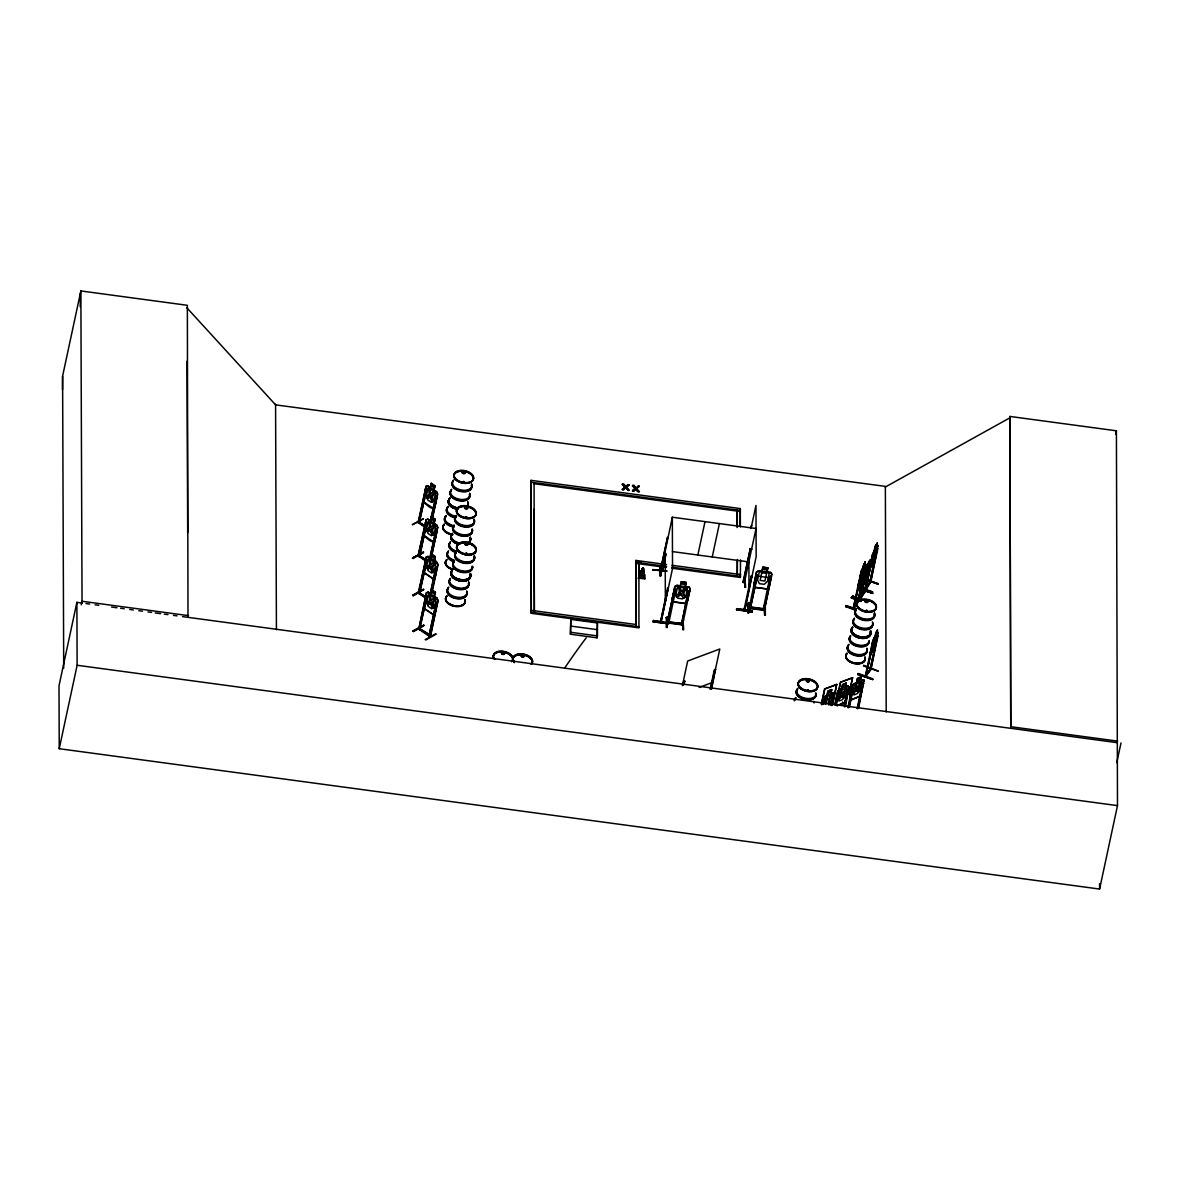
<?xml version="1.0" encoding="UTF-8"?>
<svg xmlns="http://www.w3.org/2000/svg" width="1180" height="1180" viewBox="0 0 1180 1180"><rect width="100%" height="100%" fill="white"/><g stroke="black" fill="none" stroke-linecap="round" stroke-linejoin="round"><path stroke-width="1.5" d="M62.496 389.606L62.599 376.125L80.86 290.944L187.355 305.31L188.004 617.347M80.24 306.859L80.343 293.377M570.442 634.221L570.81 619.367L597.404 622.952L597.449 635.902L597.036 637.82L570.442 634.221L570.81 619.367M643.248 571.651L642.894 568.037L638.616 575.545L639.575 577.286L642.318 577.949L644.103 576.887L643.336 568.141M418.31 521.309L419.859 521.87L418.546 520.985M419.475 523.005L418.295 522.194M419.623 555.456L418.443 554.644M419.874 555.161L418.679 554.364M420.021 629.456C416.23 629.088 422.484 629.368 419.254 627.539M419.682 593.525L418.974 591.623L418.561 592.832M420.08 628.099L418.723 627.701M420.006 592.419L418.59 591.903L418.177 593.098L425.832 559.541L426.909 560.264L419.313 593.835M420.272 628.291L419.298 629.604L427.042 596.048L425.98 595.325L418.989 628.763M429.373 634.825L419.829 628.837L429.564 634.56L428.827 635.887L430.14 636.772L437.957 600.473L436.983 598.378M863.613 665.24L878.245 671.037M851.282 597.759L861.164 601.24M857.727 588.26L872.521 593.466M857.831 587.729L857.668 588.451L872.728 593.186L857.624 587.802L872.817 591.976L858.022 586.74M878.127 583.643L864.615 579.174L867.271 568.657L867.389 570.943C872.271 551.458 866.518 583.584 866.976 572.831L864.852 578.879L878.245 583.849M668.618 623.763L652.909 621.742L668.618 623.704L675.86 589.351L674.444 589.159L667.113 622.848L674.96 586.593L676.966 585.56M668.632 623.232L653.056 620.503L668.868 623.084L652.924 621.654M668.529 623.084L668.795 621.388L668.868 623.084M736.556 609.839L736.689 608.703L752.383 610.783L752.25 611.963L736.556 609.795M736.674 608.762L752.383 610.783M870.029 655.033L874.188 648.572L875.781 643.779L874.365 648.705L870.029 655.033L872.713 640.814L877.728 632.111L878.082 632.923M870.191 655.092L870.368 651.773M858.111 587.094L862.167 580.619L863.583 575.751L858.111 587.094L858.288 583.775M858.185 586.903L861.518 570.456L860.751 572.92M642.318 577.949L643.498 568.421M642.481 571.327L643.13 568.052M82.349 603.083L76.892 602.346L59 685.801L59.236 748.71L1099.598 889.056L1117.49 805.615L1116.413 430.803L1009.918 416.437L1010.759 728.326L1009.918 416.437M81.273 604.824L82.04 601.269L80.86 290.944M59.236 748.71L77.128 665.269L76.892 602.346M423.443 518.699L412.277 524.761L423.414 518.684M418.752 521.073L417.912 522.46L419.239 523.286L426.629 489.626L425.213 489.11L426.275 489.818M418.074 522.622L426.098 486.249L418.413 522.283L424.844 526.619M418.59 522.327L418.9 521.088L419.888 521.811L419.151 521.958M418.885 523.183L419.313 521.988M418.944 523.153L426.629 489.626M413.059 558.582L423.561 552.078L412.44 558.096L423.414 552.771M431.261 483.52L430.257 487.694L428.148 487.694L426.496 495.349L427.735 499.951L431.349 502.385L433.989 500.394L435.626 492.739L433.989 490.054L435.022 485.909L431.157 483.299L430.272 487.399M419.284 555.352C420.95 554.158 419.284 558.155 418.192 556.016L426.216 519.628L418.045 555.839L418.457 554.792M426.408 523.212L425.331 522.489L426.762 523.005L419.726 556.459L418.826 554.379M426.762 523.005L419.534 556.267M435.022 485.909L433.871 490.128L436.585 491.942L437.441 494.11C434.638 504.199 436.91 515.395 424.062 502.311L423.723 497.267M413.207 595.841L423.709 589.336L412.572 595.34L423.635 589.307M432.249 517.961L437.116 496.692L436.054 495.969L430.287 520.852L427.898 519.097L426.098 519.687M430.39 521.073L431.378 516.899M430.789 520.557L436.054 495.969M432.603 517.769L437.706 494.081L436.777 491.78L427.765 485.718L425.98 486.308M426.481 557.034C423.841 559.32 424.771 581.312 423.886 567.978M434.004 523.507L434.992 519.333M430.494 521.014L428.266 521.073L426.629 528.743L427.853 533.331L431.467 535.764L434.107 533.773L435.759 526.118L434.107 523.448L435.154 519.288L431.172 516.737L435.154 519.288M419.505 593.924L426.909 560.264M419.121 591.755L419.844 593.584M423.841 625.12L412.675 631.197L423.753 625.135M429.417 559.423L436.187 529.348L437.249 530.071L430.862 558.376M430.538 555.706L436.187 529.348M430.538 558.037L431.423 553.936L430.523 558.332L427.942 556.591M431.983 554.659L437.692 527.431L436.91 525.174L434.27 523.389M433.399 541.753L424.299 535.631L423.856 530.661L424.195 535.705C436.836 548.553 434.756 538.154 437.706 527.534M429.077 634.678L430.375 636.492L418.812 628.704L426.378 592.729L428.178 592.139L430.567 593.894M424.594 602.198L426.614 592.817M430.641 558.258L428.414 558.332L426.762 566.002L428.001 570.589L431.615 573.023L434.255 571.032L435.892 563.376L434.255 560.692L435.022 556.65L431.408 554.216M419.652 629.707L427.042 596.048M434.417 560.648L435.287 556.547L431.305 553.995M429.933 594.912L435.966 566.813L437.397 567.329L435.966 566.813M430.302 594.72L436.32 566.606M431.555 589.72L430.656 594.115L428.547 594.115L426.909 601.785L428.134 606.373L431.747 608.806L434.388 606.83L436.025 599.16L434.388 596.49L435.435 592.331L431.438 589.779L435.435 592.331M432.131 590.369L437.824 564.689L437.057 562.432L428.03 556.355L426.246 556.945L418.679 592.921L425.11 597.257M432.5 590.162L437.972 564.719L437.057 562.432M434.27 596.549L435.154 592.449M425.139 639.575L435.671 633.793M436.099 602.597L428.959 636.123L436.467 602.39L437.529 603.113L436.467 602.39M429.594 634.486L428.945 635.976M740.376 526.929L740.303 508.58L531.015 480.349L531.295 613.32L638.926 627.834L638.911 562.698L638.749 578.392M530.808 483.254L531.029 482.207L740.317 510.439L740.096 511.486L534.437 483.741M533.861 483.667L534.083 482.62L534.348 611.86L533.95 509.303M531.295 611.447L531.516 610.399L636.153 624.515M531.295 613.32L531.015 480.349M622.288 484.538L623.704 484.007L625.739 486.322L622.288 484.538L624.899 487.458L622.317 489.612L623.512 489.774L625.666 487.355L628.763 490.482L625.518 488.048M622.317 489.612L625.046 486.765L622.435 483.844M623.512 489.774L625.666 487.355M628.763 490.482L626.197 487.606L628.97 484.729L625.739 486.322M597.404 622.952L597.036 637.82M625.577 487.016L627.775 484.567M626.197 487.606L628.97 484.729M639.103 491.16L635.843 488.726L633.69 491.146L632.495 490.983L635.091 488.83L632.48 485.909L633.881 485.393L635.917 487.694L639.162 486.101L636.389 488.977L638.955 491.853L636.536 488.284L639.162 486.101M632.495 490.983L635.238 488.137L632.628 485.216M635.769 488.387L633.881 485.393M633.69 491.146L635.843 488.726M637.967 485.939L639 486.794M638.955 491.853L637.834 490.998M635.873 625.592L635.917 560.426L666.582 564.556M637.997 578.082L644.723 578.879M644.944 574.763L644.959 578.864M635.873 627.421L635.917 560.426M665.373 571.385L652.702 569.719L666.803 570.855M661.272 570.456C660.741 567.742 661.729 573.259 660.136 571.562L667.438 537.446L667.998 538.375L667.438 537.446M667.452 538.301L660.299 571.784L660.667 570.869M660.844 571.858L672.335 517.224L756.056 528.522L744.388 582.596L742.972 581.976M660.741 575.855L660.712 565.515L659.723 566.105L659.871 575.737L660.741 575.855L660.49 566.09M665.963 553.774L662.408 571.091M662.083 571.43L665.963 554.113M667.629 587.847L660.476 622.199L668.175 587.92L667.629 588.717M661.007 621.196L661.021 622.17L668.175 587.92M666.317 617.671L666.258 627.362L667.143 627.48L667.216 617.17L666.228 617.73M667.246 617.17L666.228 617.76M672.438 597.655L674.798 586.519L676.937 585.31L680.27 585.87L681.14 581.651L686.288 582.463L685.418 586.563L688.928 586.932L690.241 588.731L682.483 625.017L682.748 623.261M667.29 626.787L666.907 617.76M685.211 586.681L686.096 582.463M688.383 591.033L681.406 624.869L688.383 591.033L689.813 591.564L688.397 591.372M687.719 599.691L690.064 588.643L688.81 587.065M697.852 555.013L705.006 521.634M682.955 619.898L683.707 629.722L682.837 629.604L683.043 619.367M682.379 685.639L687.66 661.036L719.8 649L711.23 688.943M682.896 685.197L683.663 681.627L684.739 681.214L683.663 681.627M683.618 684.474L684.385 680.904M683.972 684.784L684.739 681.214M712.248 556.96L719.402 523.581M740.303 508.58L740.14 526.133M710.154 689.356L714.372 669.694L715.449 669.281L711.584 689.238M710.891 687.866L714.726 670.004L715.803 669.591M737.279 575.176L737.456 559.482M740.332 575.589L740.553 574.542L671.995 565.294M740.509 559.895L740.347 577.448L671.789 568.2M751.07 528.256L755.967 505.424L756.159 556.695L744.742 610.444M742.972 582.3L750.288 548.611L751.704 549.143L750.288 548.611M750.288 548.951L743.297 582.448C747.132 583.54 741.365 579.409 744.978 581.312M744.787 576.858L745.657 587.301L744.787 587.183L744.787 576.858L744.787 587.183M744.713 582.197L744.639 580.84M744.02 609.5L744.108 610.281L744.359 608.202M751.247 576.032L751.808 576.976L751.247 576.032L743.946 610.163M744.727 610.267L751.793 576.106M747.987 612.774L748.813 602.626L747.825 603.216L747.958 612.848L748.946 612.258M749.02 606.756C753.917 606.712 745.509 607.744 750.303 608.541L757.501 574.808L756.085 574.616L757.501 575.147L750.347 608.511M749.197 607.199L749.094 608.452L756.601 572.138L758.607 571.002L762.044 571.459L762.929 567.255L767.738 568.008M767.738 567.904L766.852 572.108L770.452 572.595M767.059 572.005L767.929 567.787L762.782 567.093L761.896 571.194M764.463 610.37C761.808 611.505 762.546 607.213 764.714 608.821M750.775 607.317L763.298 609.013L763.047 610.281L770.024 576.445L771.455 576.637L764.301 610.34L771.882 574.055L770.569 572.374L771.705 574.188L769.36 585.133M764.684 614.913L764.773 614.397M821.369 703.885L824.599 688.869L836.664 684.371L832.416 705.168M821.487 704.608L824.805 689.046L836.871 684.562M821.782 704.372L823.065 698.398M822.15 704.667L822.903 701.156L823.965 700.714L822.903 701.156M822.844 703.929L823.596 700.419M823.198 704.224L823.965 700.714M823.552 703.649L824.864 697.513L827.062 695.345L822.844 698.309L824.613 696.392L833.493 692.66L830.779 693.663L831.767 689.651L830.735 693.943M826.959 695.256L827.844 691.156L831.664 689.562L827.947 691.229L827.18 695.433M845.632 606.741L846.075 605.576M825.13 704.372L826.767 696.716L830.322 695.226L828.685 702.882L826.31 703.885M861.061 601.446L851.385 597.213L861.238 600.753M864.025 600.163L852.521 596.106L852.093 597.242M852.535 596.092L862.241 600.281M831 705.316L832.874 696.525L833.936 696.082L831.354 705.611M831.797 704.578L834.275 693.53L832.033 704.637M836.664 684.371L833.301 701.245M853.907 606.668C851.016 613.777 859.881 600.723 858.612 599.263M860.795 572.89L853.111 608.718L858.155 600.517M860.781 575.53L853.583 608.983L861.267 574.778L860.279 575.339L861.267 574.778M857.948 600.532C855.102 607.892 853.361 606.048 854.113 608.143M865.25 561.842L864.438 566.238L865.707 564.143L861.503 570.545L865.25 561.842L864.365 565.957M864.734 563.214L863.391 566.223M846.458 697.97C849.113 686.716 852.211 682.261 839.187 689.799L837.505 691.701L835.248 702.823M834.953 704.784L837.623 691.701L839.157 689.681M835.307 705.08L837.579 694.548L838.626 694.106L837.579 694.548M837.948 693.84L840.455 682.158L852.521 677.659L849.158 694.533L852.521 677.659M857.757 601.402L865.781 564.689L858.155 600.62L854.35 607.199M836 704.357L840.662 682.335L852.727 677.851M865.486 568.126L865.442 567.182L858.465 601.549M836.369 704.652L838.626 694.106M858.465 601.431L865.958 567.374M858.052 599.986L859.114 599.44L858.804 600.753M864.63 577.463L864.793 579.38C868.731 574.409 873.303 545.971 866.282 569.793L860.028 599.499L865.412 573.436M848.066 686.214L845.396 687.335L846.326 682.955L842.505 684.548L841.738 688.751L839.526 690.905L837.889 698.575L839.083 701.053L842.653 699.563L845.264 695.477L846.901 687.822L845.293 687.247L846.163 683.132M867.595 567.123L868.451 562.963M842.623 684.636L841.842 688.825L839.305 689.902M870.029 560.175L869.055 564.512L870.486 562.476L866.282 568.878M870.412 581.858L864.202 591.918L865.309 591.165M859.571 599.234L864.748 591.077L872.758 554.04M872.713 555.736L864.719 592.095L873.466 552.609L875.471 545.721L877.374 543.051L876.401 547.387L877.669 545.293L872.551 554.01L864.158 591.682M865.353 591.401C864.557 589.145 867.3 586.755 865.309 588.54M865.515 590.044L874.336 551.237L875.944 548.685L874.306 556.355L872.684 558.907M874.778 549.924L875.471 545.721M841.842 705.433L842.594 701.923M876.681 544.364L875.354 547.358M877.212 542.992L875.177 554.998L871.976 562.196L871.813 560.279M869.719 582.551L877.404 548.331L870.855 582.035L869.675 582.315M877.669 545.293L870.044 581.74L871.12 580.811L870.309 580.53L866.312 588.333M875.339 556.916L877.905 545.883M844.157 705.375L844.91 701.879M870.324 582.728L877.92 548.508M844.157 705.729L847.55 689.917L848.597 689.474L845.573 705.596M844.526 706.024L847.904 690.212L848.966 689.784M844.821 707.041L848.951 686.922M848.051 692.336L848.346 690.964M861.031 677.054L860.146 681.17L861.754 681.73L860.117 689.4L857.506 693.486L853.937 694.976L852.742 692.483L854.379 684.828L856.577 682.659L852.358 685.624L849.998 696.643L850.662 700.109M847.919 707.499L852.476 685.624C852.24 682.601 872.227 677.01 860.412 681.067M848.287 707.794L852.432 688.471L853.479 688.029L852.432 688.471M848.966 707.056L853.111 687.734M849.335 707.351L853.479 688.029M858.155 673.544L857.727 674.68L872.758 679.547L858.155 673.544L872.89 678.869M856.577 682.659L857.373 678.471L861.179 676.863L857.462 678.544L856.695 682.748M860.264 681.258L861.179 676.863M857.123 708.428L862.403 683.84L863.45 683.397L858.538 708.295M857.491 708.738L862.772 684.135L863.819 683.692M861.312 691.878L863.657 680.949M858.185 708L863.922 680.934L862.904 679.887L863.775 681.037M869.999 669.34C874.336 666.582 863.406 678.441 866.282 676.288L865.869 674.739L865.088 676.568M865.146 676.656L872.875 640.873L877.404 629.855L875.383 641.861L872.138 649.044L871.946 647.127M865.545 676.022L874.778 636.728M872.861 643.513L865.648 676.981L873.348 642.761L872.345 643.321L873.348 642.761M877.566 629.913L876.592 634.25L877.846 632.347M869.94 669.429L877.64 635.224L871.135 668.824M875.899 642.23L877.684 632.288M865.191 676.701L870.486 668.588L877.979 632.716M878.156 635.4L870.722 669.503M1115.646 434.388L1116.413 430.803M1116.752 762.723L1121 742.943M462.634 472.649L463.062 471.838A1.534 0.915 12.1 0 1 465.112 473.195A1.534 0.915 12.1 0 1 462.56 473.269A1.534 0.915 12.1 0 1 463.239 471.794M462.973 473.077L463.386 472.177M464.787 472.487L463.135 473.106M463.711 482.399L464.183 481.676M463.416 481.588L464.079 482.222L463.46 481.809M464.168 482.237L463.534 481.484M464.109 482.753L463.902 481.499M465.245 507.916L465.613 507.12L466.041 508.138M467.088 508.315L465.525 507.548M465.392 517.533L466.13 517.076M466.425 508.639L467.177 507.592M467.059 517.769C466.941 515.793 466.97 519.421 465.584 517.519M467.28 544.01L465.982 543.331L465.51 544.541M467.472 544.083L466.793 544.924M466.174 553.154L465.51 553.715L467.103 553.671M466.056 553.376L466.808 553.214M502.046 653.41L502.415 652.614L503.934 653.189M504.14 653.263L503.447 654.104M521.663 656.065L522.224 655.195A1.534 0.915 12.1 0 1 524.067 656.611A1.534 0.915 12.1 0 1 521.53 656.685A1.534 0.915 12.1 0 1 522.209 655.225M523.507 656.464C523.684 654.457 523.95 656.921 522.416 656.346M523.625 655.888L522.106 655.402M806.987 680.624C809.17 679.046 804.967 680.565 807.15 681.332M808.713 681.288L807.798 680.447M808.831 680.713L808.271 681.583M808.462 681.509L808.964 680.727M807.636 690.566L807.607 689.769M808.241 690.61L807.946 689.725L807.017 690.507M808.212 690.182L808.064 690.005M808.58 690.846L808.182 689.799M865.545 600.841L865.81 601.903M866.813 601.741L867.226 600.841M865.692 610.798L866.327 610.355L865.913 611.343M640.888 577.831L642.613 568.214M858.538 600.369L859.188 599.499M859.468 599.086L866.282 568.79L862.875 585.428L866.946 579.011L868.362 574.085L866.946 579.011L862.787 585.177M864.793 589.882L870.25 581.711M865.279 591.372C850.352 615.739 873.259 576.135 860.795 597.7M865.353 675.344L866.164 675.639M866.223 676.184L865.545 675.904M870.162 667.983L871.312 667.482L870.988 668.278M869.911 568.185C878.628 551.104 877.89 553.671 870.073 568.244M845.677 606.609L855.485 610.237M845.913 606.24L855.78 609.765M852.093 597.213L860.294 600.163M858.022 674.105L872.758 679.547M652.732 569.527L666.7 571.312M662.6 570.56L660.549 569.498L660.564 570.574M660.387 621.314C662.747 618.6 659.443 622.435 660.328 621.211M744.978 609.116C744.034 606.579 745.273 610.193 744.226 609.057M639.575 577.286L642.761 568.495M641.654 571.268L642.894 568.037M862.669 568.731L853.391 607.995M837.062 705.64L844.585 702.513L846.694 698.029L844.644 702.601L837.181 705.729M850.544 700.005L859.32 696.333L861.562 691.952L859.497 696.525L850.544 700.271L850.131 696.569M857.831 587.448L872.418 593.009M638.734 576.445L642.628 568.347M638.616 575.545L642.716 568.096M825.218 703.87L826.915 701.126C822.888 698.28 827.844 694.253 827.947 699.828L831.885 694.755L828.493 700.433L830.027 704.121L828.994 704.755M433.09 508.241L435.214 504.981M433.281 541.827L435.228 538.434M434.034 577.817L435.479 575.619M434.107 577.979L435.494 575.796M433.488 614.662L435.509 611.476M433.606 614.603L435.612 611.417M863.686 564.851L865.412 561.901M875.649 546.001L877.374 543.051M873.628 551.753L874.764 549.88M868.465 563.185L870.191 560.235M868.17 564.556L869.203 562.919M866.444 568.937L867.403 567.02M851.208 597.95L861.356 600.974M865.5 576.091L867.123 573.539L868.76 565.884L867.138 568.436L860.559 598.658M870.309 580.53L869.985 581.327M870.014 581.135L871.017 580.678L870.678 581.371M860.825 597.434L859.733 597.876L860.382 598.29M865.176 590.723L870.899 581.932L869.911 581.681M687.719 599.588L685.329 603.349L673.485 601.756L672.615 597.552M672.438 597.552L673.323 601.977L685.418 603.6L687.881 599.735M754.964 587.286L767.059 588.909L769.522 585.177L767.059 589.041L754.964 587.404L754.079 582.964L756.439 571.961L758.578 570.751L770.569 572.477M828.847 704.814L830.587 702.085L832.239 694.415L830.617 693.855M875.811 632.849L876.873 631.226L875.516 634.221M863.436 665.933L878.171 671.258M462.796 471.882C460.554 473.844 467.398 473.873 464.197 471.912M462.811 472.546L464.537 472.162M464.507 482.487L464.109 481.602M465.392 517.268L466.97 517.356M465.422 544.098L467.265 544.496L466.41 544.511M467.132 544.762L467.221 543.759M465.834 553.966L467.192 554.084L465.717 553.848M503.89 653.514L502.739 652.953M503.801 653.941L503.89 652.938M521.767 655.313L521.796 656.36M865.648 600.709L865.146 601.461L866.518 602.287M807.076 680.196L807.843 681.524M866.725 610.355L865.766 610.812M866.282 610.739L866.666 610.65M867.256 611.417L866.917 610.444M659.871 575.707L660.667 575.663M413.295 631.403L423.546 625.621M660.402 569.586L661.021 569.586M660.284 570.722L660.136 571.562M743.961 609.396L744.801 609.603M865.338 589.145L866.105 589.336L865.279 588.731M858.716 600.325L859.069 599.529M763.136 608.615L764.714 609.146M683.028 623.792L667.423 621.683M870.486 668.588L870.811 667.29M462.442 472.015L464.891 472.339M464.389 472.841L463.637 472.192M465.126 543.611L466.351 543.567M501.795 652.791L502.827 652.525L502.016 652.643M523.551 656.478L522.607 656.759M865.279 600.827L866.105 600.591M865.589 600.974L867.285 601.402M867.433 601.874L866.238 602.021M807.238 680.093L806.987 681.199M662.201 571.43L660.667 571.194L661.213 569.645M744.816 581.298L743.149 581.445M762.723 610.134L764.448 610.03M682.91 623.394L669.045 622.214L667.703 621.24M431.157 483.299L434.919 485.968M424.062 502.311L433.207 508.167M427.898 519.097L436.821 525.262L437.574 527.49M412.484 558.096L423.561 552.078M433.429 579.07L424.328 572.949M413.059 595.649L423.414 589.838M428.06 592.213L437.101 598.304L437.987 600.576L430.494 636.566L429.328 635.696M434.432 596.505L437.19 598.216M424.476 608.747L433.68 614.795L424.476 608.747L424.136 603.703L424.579 608.674M413.339 631.639L423.694 625.828M425.788 639.944L436.158 634.176M1009.579 418L885.207 487.089M842.727 684.725L846.281 683.235M661.287 620.946L660.741 620.975M699.106 687.453L712.646 682.379M762.044 571.356L759.183 572.389L757.531 580.044L759.404 583.672L764.212 584.321L767.487 581.386L769.139 573.731L766.852 572.005M464.109 473.327L464.389 472.029M464.256 482.502C462.413 483.652 463.401 480.334 462.84 482.251M466.189 508.624L467.59 508.3L466.749 507.179A9.956 5.915 12.1 0 0 467.929 504.362M465.348 543.464L465.879 543.302A1.534 0.915 12.1 0 1 467.796 544.791A1.534 0.915 12.1 0 1 465.259 544.865A1.534 0.915 12.1 0 1 465.923 543.405M466.454 553.081L465.761 554.128M522.165 655.121L521.265 656.065L522.637 656.685M523.079 656.744L522.593 655.608M806.84 680.123L807.356 679.96A1.534 0.915 12.1 0 1 809.274 681.435A1.534 0.915 12.1 0 1 806.737 681.509A1.534 0.915 12.1 0 1 807.415 680.049M808.742 681.14L807.562 680.432M426.098 486.455L427.794 485.895M426.364 557.093L428.06 556.532M426.496 592.876L428.193 592.316M639.221 574.822L640.401 574.483M465.687 507.252L466.483 507.297M465.997 544.998L466.897 544.85M466.72 545.101L467.767 544.408L466.882 543.508M866.931 611.373L866.002 611.166M522.843 656.773L523.728 655.726M807.297 680.226L808.108 680.27M763.062 608.526L764.669 608.762M864.276 566.179L863.214 573.849L860.028 581.047L859.866 579.129M418.413 555.588L424.977 559.999M429.933 636.684L418.457 628.911M865.899 675.757L870.634 668.75L866.43 675.181M866.238 600.753L867.433 601.225M866.474 602.154L867.728 601.166M502.592 652.57A1.534 0.915 12.1 0 1 504.45 653.956A1.534 0.915 12.1 0 1 501.913 654.03A1.534 0.915 12.1 0 1 502.592 652.57L503.064 652.54M503.285 654.059L502.488 653.882M522.696 655.18L523.994 655.992M523.005 656.921L521.929 656.685M807.902 681.17L808.713 680.418M771.455 576.961L770.024 576.445M743.548 580.752L744.919 580.929M666.671 570.973L652.702 569.719M662.246 571.076L660.284 570.81L660.24 571.651M743.135 582.33L744.551 582.522M749.344 606.756L762.973 608.585M748.917 607.995L764.124 609.942M748.931 608.334L764.301 610.34M752.25 611.491L736.527 609.396L752.235 611.977M627.627 485.26L628.822 485.423M632.48 485.909L633.734 486.086M622.465 488.918L623.659 489.081M632.642 490.29L633.852 490.452M672.438 551.591L748.887 561.901M755.613 575.811L771.056 577.935M635.696 561.474L641.109 562.196M666.597 566.429L635.858 562.285L635.637 563.332L666.375 567.477M672.01 567.167L740.568 576.415M681.288 581.814L686.096 582.566M676.966 585.457L688.81 587.168M674.444 589.484L675.86 589.351M683.663 620.031L682.94 619.294L682.837 629.604M667.275 622.538L682.601 624.559M682.645 624.943L667.452 622.937M531.516 612.273L639.147 626.801M570.943 626.108L597.537 629.692M570.855 632.318L597.449 635.902M82.04 601.269L188.52 615.635M1011.098 726.762L1117.593 741.129M85.993 603.585L89.636 604.072M95.108 604.809L98.751 605.296M111.495 607.022L116.968 607.759M120.611 608.246L124.254 608.747M129.712 609.485L133.355 609.972M138.827 610.709L142.47 611.196M147.928 611.933L151.571 612.42M155.214 612.922L160.672 613.659M164.315 614.146L167.958 614.633M173.43 615.37L177.074 615.872M182.531 616.609L1117.254 742.692M77.128 665.269L1117.49 805.615M466.218 508.55L465.215 507.474M466.41 544.6L464.994 543.803L465.849 544.806M807.828 680.005L808.757 680.668M502.65 654.177L504.376 653.794L503.536 652.673M468.077 503.668L468.018 503.978A9.956 5.915 12.1 0 1 466.72 506.795M863.672 564.63L862.801 568.745M864.881 579.439L878.023 584.1L864.807 579.675M857.595 587.847L872.743 593.245M852.476 596.195L863.981 600.281M855.928 609.072L846.045 605.635L855.884 609.19M463.489 472.856L462.663 472.192M807.135 681.524L809.067 681.465L808.359 680.152M502.739 654.059C500.925 653.691 501.943 651.876 502.518 653.971M430.095 635.415L429.741 634.604M765.274 605.473L765.392 615.06M465.717 508.477L464.802 507.71L465.746 506.987A1.534 0.915 12.1 0 1 467.664 508.477A1.534 0.915 12.1 0 1 465.112 508.55A1.534 0.915 12.1 0 1 465.79 507.075L465.613 507.931M427.676 485.954L430.257 487.694M435.7 496.175L436.762 496.883M435.818 529.554L436.895 530.277M425.036 525.749L419.431 522.416L425.98 526.826M425.803 527.696L418.118 522.593M435.863 561.164L435.435 560.146M434.137 560.766L436.851 562.595M426.467 560.013L419.549 555.795L426.541 560.471M425.921 561.075L418.192 556.016M424.564 572.816L433.473 578.82M425.611 595.531L426.673 596.254M426.614 597.272L419.697 593.053L426.246 597.464M424.756 597.449L418.384 593.23M685.211 586.578L687.498 588.289L685.846 595.959L682.571 598.894L677.763 598.245L675.889 594.617L677.541 586.947L680.27 585.767M465.658 544.688L465.348 543.803M521.944 656.508L521.634 655.608M847.963 686.126L848.922 687.129M833.375 692.572L834.393 693.619M833.287 692.734L834.142 693.634M186.823 307.744L275.589 404.858L885.354 486.381L886.21 711.938M626.344 486.912L628.911 489.789M635.696 489.435L637.687 491.691M877.507 545.234L877.846 546.03M870.324 562.418L870.648 563.214M865.545 564.084L865.884 564.881M660.653 620.769L661.39 620.046L661.021 622.258L672.526 568.509L672.335 517.224M754.256 582.979L755.126 587.286M644.103 576.887L643.469 568.273M423.856 497.341L424.299 502.178M764.537 605.222L764.758 614.957M764.389 605.384L764.522 615.016M748.813 602.626L748.828 612.951M643.395 568.539L643.498 577.61M1099.583 883.658L1099.598 889.056M748.872 557.108L749.005 590.074M737.323 526.516L737.264 510.025L737.102 527.563M737.22 560.515L737.279 573.347M667.128 617.214L667.143 627.48M665.181 550.603L665.373 601.889M275.574 404.121L276.43 629.678M187.03 361.183L187.679 532.564M62.599 376.125L63.705 668.087M564.984 667.585A523.596 27.45 -61.1 0 1 586.195 637.864M816.044 694.784A10.074 5.989 12.1 0 1 803.58 698.973A10.074 5.989 12.1 0 1 797.518 689.238M794.597 700.33A9.912 5.9 12.1 0 1 795.895 697.513M813.802 701.363A9.912 5.9 12.1 0 1 814.126 702.956M815.439 693.707A9.912 5.9 12.1 0 1 804.76 699.74A9.912 5.9 12.1 0 1 797.533 689.843M815.808 692.69A10.074 5.989 12.1 0 1 804.952 698.826A10.074 5.989 12.1 0 1 797.606 688.766M816.132 693.751A9.927 5.915 12.1 0 1 803.831 697.882A9.927 5.915 12.1 0 1 797.842 688.294M794.568 700.36A9.927 5.915 12.1 0 1 795.541 699.047M794.553 699.784A10.074 5.989 12.1 0 1 795.541 698.457M794.317 700.832A10.074 5.989 12.1 0 1 795.644 697.97M494.73 659.089A9.897 5.885 12.1 0 1 503.152 651.272A9.897 5.885 12.1 0 1 511.619 661.361M494.612 659.413A9.956 5.915 12.1 0 1 503.078 651.552A9.956 5.915 12.1 0 1 511.604 661.715M514.362 661.729A9.897 5.885 12.1 0 1 522.77 653.912A9.897 5.885 12.1 0 1 531.251 664.016M514.215 662.511A9.868 5.871 12.1 0 1 521.324 654.59A9.897 5.885 12.1 0 1 532.047 663.499A9.868 5.871 12.1 0 0 521.324 654.59A9.897 5.885 12.1 0 0 514.2 662.496A9.897 5.885 12.1 0 1 521.324 654.59A9.897 5.885 12.1 0 1 532.047 663.47M514.244 662.069A9.956 5.915 12.1 0 1 522.696 654.192A9.956 5.915 12.1 0 1 531.221 664.355M469.316 494.656A9.927 5.915 12.1 0 1 461.159 501.058A9.927 5.915 12.1 0 1 450.067 493.609M450.406 492.104A9.927 5.915 12.1 0 1 451.365 490.792M469.566 494.125A10.074 5.989 12.1 0 1 458.71 500.246A10.074 5.989 12.1 0 1 451.365 490.202M458.238 508.654A9.956 5.915 12.1 0 1 449.698 498.506M467.737 502.061A9.956 5.915 12.1 0 1 466.779 506.5M458.297 508.359A9.956 5.915 12.1 0 1 449.772 498.196M471.528 484.906A10.074 5.989 12.1 0 1 460.672 491.042A10.074 5.989 12.1 0 1 453.341 480.983M469.64 493.107A9.927 5.915 12.1 0 1 458.932 499.17A9.927 5.915 12.1 0 1 451.704 489.243M471.292 485.452A9.927 5.915 12.1 0 1 461.867 491.721A9.927 5.915 12.1 0 1 452.368 482.9M469.655 493.638A10.074 5.989 12.1 0 1 458.799 499.774A10.074 5.989 12.1 0 1 451.468 489.73M471.631 484.434A10.074 5.989 12.1 0 1 460.775 490.57A10.074 5.989 12.1 0 1 453.445 480.511M471.617 483.903A9.927 5.915 12.1 0 1 460.908 489.951A9.927 5.915 12.1 0 1 453.68 480.039M448.606 500.659A9.897 5.885 12.1 0 0 455.524 508.904A9.868 5.871 12.1 0 1 448.621 500.689M458.15 509.052A9.956 5.915 12.1 0 1 449.624 498.889M453.695 517.43A9.927 5.915 12.1 0 1 447.722 507.828M452.058 525.085A9.927 5.915 12.1 0 1 446.07 515.498M456.454 517.047A10.074 5.989 12.1 0 1 447.81 506.766M456.557 516.427A9.927 5.915 12.1 0 1 448.046 506.294M454.256 527.18A9.927 5.915 12.1 0 1 445.745 517.047M444.241 524.23A9.897 5.885 12.1 0 0 452.722 534.334A9.868 5.871 12.1 0 1 444.255 524.259M451.807 526.177A10.074 5.989 12.1 0 1 445.745 516.457M451.911 525.705A10.074 5.989 12.1 0 1 445.848 515.97M456.35 517.519A10.074 5.989 12.1 0 1 447.722 507.238M452.604 534.909A9.956 5.915 12.1 0 1 444.078 524.746M452.678 534.584A9.956 5.915 12.1 0 1 444.137 524.422M471.867 529.938A9.927 5.915 12.1 0 1 461.159 535.986A9.927 5.915 12.1 0 1 453.917 526.074M472.103 529.407A10.074 5.989 12.1 0 1 461.262 535.528A10.074 5.989 12.1 0 1 453.917 525.484M470.23 537.652A9.956 5.915 12.1 0 1 467.708 543.11A9.956 5.915 12.1 0 0 470.215 537.741M458.238 543.39A9.956 5.915 12.1 0 1 452.25 533.788M470.304 537.328A9.956 5.915 12.1 0 1 467.781 542.785M460.849 543.611A9.956 5.915 12.1 0 1 452.324 533.463M458.224 543.479A9.956 5.915 12.1 0 1 452.235 533.861M474.08 520.188A10.074 5.989 12.1 0 1 463.224 526.324A10.074 5.989 12.1 0 1 455.893 516.265M472.531 529.997A9.927 5.915 12.1 0 1 461.483 534.452A9.927 5.915 12.1 0 1 453.282 525.837M473.844 520.734A9.927 5.915 12.1 0 1 464.404 527.003A9.927 5.915 12.1 0 1 454.92 518.182M472.207 528.92A10.074 5.989 12.1 0 1 461.351 535.056A10.074 5.989 12.1 0 1 454.02 525.012M474.183 519.716A10.074 5.989 12.1 0 1 463.327 525.852A10.074 5.989 12.1 0 1 455.996 515.793M474.168 519.185A9.927 5.915 12.1 0 1 463.46 525.233A9.927 5.915 12.1 0 1 456.232 515.321M470.26 537.136A9.868 5.871 12.1 0 1 467.767 542.549M460.893 543.361A9.868 5.871 12.1 0 1 452.427 533.286M470.142 538.021A9.956 5.915 12.1 0 1 469.183 542.446M458.165 543.759A9.956 5.915 12.1 0 1 452.176 534.157M456.247 552.712A9.927 5.915 12.1 0 1 450.273 543.11M454.61 560.367A9.927 5.915 12.1 0 1 448.621 550.78M456.424 551.768A10.074 5.989 12.1 0 1 450.362 542.048M456.572 551.163A9.927 5.915 12.1 0 1 450.598 541.576M452.678 569.335A9.956 5.915 12.1 0 1 446.689 559.718M451.955 560.529A10.074 5.989 12.1 0 1 448.297 551.724M456.321 552.255A10.074 5.989 12.1 0 1 450.259 542.52M454.448 560.987A10.074 5.989 12.1 0 1 447.412 552.594M446.63 560.028A9.956 5.915 12.1 0 0 452.619 569.645A9.927 5.915 12.1 0 1 446.63 560.058M454.271 561.916A9.927 5.915 12.1 0 1 448.297 552.328M458.076 544.187A9.897 5.885 12.1 0 1 451.158 535.941A9.868 5.871 12.1 0 0 458.076 544.187M452.751 569.07A9.868 5.871 12.1 0 1 446.807 559.541M472 566.267A9.927 5.915 12.1 0 1 461.292 572.315A9.927 5.915 12.1 0 1 454.064 562.388M472.59 567.344A10.074 5.989 12.1 0 1 460.112 571.533A10.074 5.989 12.1 0 1 454.049 561.798M470.348 574.055A9.956 5.915 12.1 0 1 459.625 580.118A9.956 5.915 12.1 0 1 452.368 570.191M470.437 573.657A9.956 5.915 12.1 0 1 459.713 579.719A9.956 5.915 12.1 0 1 452.456 569.778M474.227 556.518A10.074 5.989 12.1 0 1 463.371 562.639A10.074 5.989 12.1 0 1 456.026 552.594M472.678 566.312A9.927 5.915 12.1 0 1 461.631 570.766A9.927 5.915 12.1 0 1 453.415 562.167M473.976 557.049A9.927 5.915 12.1 0 1 465.82 563.45A9.927 5.915 12.1 0 1 454.728 556.001M455.067 554.497A9.927 5.915 12.1 0 1 456.041 553.184M472.693 566.872A10.074 5.989 12.1 0 1 460.215 571.061A10.074 5.989 12.1 0 1 454.152 561.326M474.331 556.031A10.074 5.989 12.1 0 1 463.475 562.167A10.074 5.989 12.1 0 1 456.129 552.122M474.301 555.5A9.927 5.915 12.1 0 1 463.607 561.562A9.927 5.915 12.1 0 1 456.365 551.635M466.72 594.101A9.927 5.915 12.1 0 1 454.418 598.231A9.927 5.915 12.1 0 1 448.43 588.643M466.616 591.976A10.074 5.989 12.1 0 1 455.76 598.113A10.074 5.989 12.1 0 1 448.43 588.053M464.743 600.222A9.956 5.915 12.1 0 1 454.005 606.284A9.956 5.915 12.1 0 1 446.763 596.357M470.127 574.808A9.897 5.885 12.1 0 1 459.463 580.826A9.897 5.885 12.1 0 1 452.25 570.987A9.897 5.885 12.1 0 0 459.463 580.826A9.897 5.885 12.1 0 0 470.127 574.837A9.868 5.871 12.1 0 1 459.463 580.84A9.868 5.871 12.1 0 1 452.279 570.973M464.802 599.897A9.956 5.915 12.1 0 1 454.079 605.96A9.956 5.915 12.1 0 1 446.837 596.033M468.593 582.758A10.074 5.989 12.1 0 1 457.737 588.894A10.074 5.989 12.1 0 1 450.406 578.849M466.705 590.959A9.927 5.915 12.1 0 1 455.996 597.021A9.927 5.915 12.1 0 1 448.769 587.094M468.342 583.303A9.927 5.915 12.1 0 1 457.648 589.351A9.927 5.915 12.1 0 1 450.406 579.439M466.72 591.505A10.074 5.989 12.1 0 1 455.864 597.626A10.074 5.989 12.1 0 1 448.533 587.581M468.696 582.286A10.074 5.989 12.1 0 1 457.84 588.422A10.074 5.989 12.1 0 1 450.509 578.362M468.681 581.755A9.927 5.915 12.1 0 1 459.256 588.024A9.927 5.915 12.1 0 1 449.772 579.203M470.289 574.35A9.956 5.915 12.1 0 1 459.566 580.413A9.956 5.915 12.1 0 1 452.309 570.471M872.492 625.076A9.927 5.915 12.1 0 1 860.19 629.206A9.927 5.915 12.1 0 1 854.217 619.603M872.743 624.559A10.074 5.989 12.1 0 1 860.279 628.734A10.074 5.989 12.1 0 1 854.217 619.013M870.515 631.153A9.927 5.915 12.1 0 1 859.807 637.215A9.897 5.885 12.1 0 1 852.58 627.406M852.565 627.288A9.927 5.915 12.1 0 0 859.807 637.215A9.897 5.885 12.1 0 0 870.457 631.256M870.575 630.651A9.897 5.885 12.1 0 1 859.91 636.669A9.868 5.871 12.1 0 1 852.727 626.816A9.897 5.885 12.1 0 0 859.91 636.669A9.868 5.871 12.1 0 0 870.56 630.666M874.38 613.718A10.074 5.989 12.1 0 1 863.524 619.854A10.074 5.989 12.1 0 1 856.193 609.809M872.463 621.934A9.912 5.9 12.1 0 1 861.784 627.966A9.912 5.9 12.1 0 1 854.556 618.069M874.115 614.264A9.912 5.9 12.1 0 1 863.421 620.297A9.912 5.9 12.1 0 1 856.208 610.399M872.507 622.465A10.074 5.989 12.1 0 1 862.949 628.822A10.074 5.989 12.1 0 1 853.332 619.869M874.483 613.246A10.074 5.989 12.1 0 1 863.627 619.382A10.074 5.989 12.1 0 1 856.282 609.323M874.469 612.715A9.927 5.915 12.1 0 1 863.76 618.763A9.927 5.915 12.1 0 1 856.518 608.851M866.872 651.316A9.927 5.915 12.1 0 1 855.825 655.77A9.927 5.915 12.1 0 1 847.609 647.171M866.769 649.177A10.074 5.989 12.1 0 1 855.913 655.313A10.074 5.989 12.1 0 1 848.582 645.268M869.1 641.596A10.074 5.989 12.1 0 1 856.621 645.784A10.074 5.989 12.1 0 1 850.559 636.05M866.843 648.174A9.912 5.9 12.1 0 1 856.149 654.222A9.912 5.9 12.1 0 1 848.936 644.324M868.819 642.112A9.912 5.9 12.1 0 1 856.547 646.227A9.912 5.9 12.1 0 1 850.573 636.654M866.872 648.705A10.074 5.989 12.1 0 1 856.016 654.841A10.074 5.989 12.1 0 1 848.686 644.782M869.203 641.124A10.074 5.989 12.1 0 1 856.724 645.312A10.074 5.989 12.1 0 1 850.662 635.577M869.173 640.563A9.927 5.915 12.1 0 1 858.125 645.018A9.927 5.915 12.1 0 1 849.925 636.418M870.442 631.58A9.956 5.915 12.1 0 1 859.704 637.628A9.956 5.915 12.1 0 1 852.462 627.701M875.073 643.764L874.483 644.988L874.321 642.51C869.1 662.732 875.191 630.076 874.749 640.622L877.02 634.634L874.896 641.02L875.073 643.764M862.904 575.751L862.315 576.961L862.197 574.498C857.123 594.484 863.126 562.064 862.61 572.625L864.852 566.606L862.904 575.751M874.867 556.886L874.247 558.125L874.159 555.633C868.952 575.943 875.103 543.183 874.572 553.759L876.814 547.756L874.867 556.886M430.081 488.992L428.443 496.662L432.042 499.096L433.694 491.426L430.081 488.992M431.747 484.641L431.452 486.013L433.783 487.576L434.078 486.204L431.747 484.641M430.213 522.371L428.561 530.041L432.175 532.475L433.812 524.805L430.213 522.371M431.88 518.02L431.585 519.392L433.901 520.955L434.196 519.584L431.88 518.02M430.346 559.63L428.709 567.3L432.323 569.734L433.96 562.064L430.346 559.63M432.013 555.279L431.733 556.65L434.048 558.214L434.343 556.842L432.013 555.279M430.479 595.428L428.842 603.083L432.455 605.517L434.093 597.862L430.479 595.428M432.16 591.062L431.865 592.434L434.181 593.997L434.476 592.625L432.16 591.062M680.108 587.286L678.471 594.956L683.279 595.605L684.916 587.935L680.108 587.286M681.996 582.61L681.701 583.982L684.798 584.395L685.093 583.038L681.996 582.61M761.749 572.728L760.112 580.398L764.92 581.047L766.558 573.377L761.749 572.728M763.637 568.052L763.342 569.424L766.44 569.837L766.735 568.465L763.637 568.052M828.434 691.657L828.139 693.029L830.425 692.07L830.72 690.698L828.434 691.657M862.374 570.102L860.721 577.758L862.344 575.206L863.981 567.55L862.374 570.102M841.429 690.108L839.791 697.764L843.346 696.274L844.998 688.619L841.429 690.108M843.095 685.049L842.8 686.421L845.087 685.462L845.382 684.09L843.095 685.049M856.297 684.017L854.644 691.687L858.214 690.197L859.851 682.527L856.297 684.017M857.948 678.972L857.654 680.329L859.955 679.37L860.235 678.013L857.948 678.972M874.483 638.1L872.846 645.77L874.498 643.233L876.135 635.563L874.483 638.1M840.175 690.816L841.576 694.519L838.007 700.448L842.151 695.079C842.166 700.95 847.314 696.864 843.169 693.825L846.562 688.147L842.609 693.221L841.399 690.33L840.175 690.816M855.028 684.725L856.444 688.442L852.875 694.356L857.019 689.002C857.019 694.873 862.167 690.787 858.022 687.748L861.415 682.055L857.477 687.144L856.267 684.253L855.028 684.725M428.488 488.092L429.933 494.479C423.502 496.057 427.676 501.338 430.523 495.866C430.553 502.636 435.686 505.512 431.541 495.526C437.5 493.948 433.916 488.992 430.98 494.081L429.741 488.977L428.488 488.092M428.62 521.486L430.066 527.858C423.62 529.437 427.809 534.732 430.641 529.26C430.685 536.015 435.803 538.906 431.659 528.905C437.603 527.357 434.078 522.342 431.098 527.46L429.859 522.371L428.62 521.486M428.753 558.745L430.199 565.117C423.768 566.695 427.942 571.99 430.789 566.518C430.818 573.274 435.951 576.165 431.806 566.164C437.736 564.615 434.211 559.586 431.246 564.719L430.007 559.615L428.753 558.745M428.9 594.528L430.331 600.9C423.9 602.479 428.075 607.774 430.921 602.302C430.966 609.057 436.084 611.948 431.939 601.948C438.046 600.473 434.122 595.28 431.378 600.502L430.14 595.413L428.9 594.528M678.205 587.168L680.462 592.331C671.892 597.493 678.072 599.042 681.303 593.334C681.922 599.661 688.515 599.647 682.586 592.581C690.492 587.729 685.211 586.032 681.775 591.519L679.872 587.419L678.205 587.168M870.102 566.046L870.147 566.975L870.102 566.046M751.616 525.705L751.085 526.501L751.616 525.705M801.117 688.014A9.897 5.885 12.1 0 0 817.415 687.527A9.897 5.885 12.1 0 0 805.438 678.603A9.897 5.885 12.1 0 0 801.117 688.014M800.94 688.81A9.897 5.885 12.1 0 0 817.238 688.324A9.897 5.885 12.1 0 0 805.276 679.4A9.897 5.885 12.1 0 0 800.94 688.81A9.868 5.871 12.1 0 0 817.224 688.309A9.868 5.871 12.1 0 0 805.291 679.4A9.868 5.871 12.1 0 0 800.955 688.781M801.014 688.324A9.956 5.915 12.1 0 0 817.415 687.837A9.956 5.915 12.1 0 0 805.365 678.854A9.956 5.915 12.1 0 0 801.014 688.324M502.975 652.068A9.897 5.885 12.1 0 0 493.579 658.307A9.868 5.871 12.1 0 1 502.975 652.053A9.868 5.871 12.1 0 1 512.4 660.83A9.897 5.885 12.1 0 0 502.975 652.068M456.896 479.788A9.956 5.915 12.1 0 0 473.298 479.316A9.956 5.915 12.1 0 0 461.262 470.333A9.956 5.915 12.1 0 0 456.896 479.788M466.779 506.235A9.897 5.885 12.1 0 0 467.737 501.839A9.868 5.871 12.1 0 1 466.764 506.25M449.875 497.99A9.897 5.885 12.1 0 0 458.342 508.079A9.868 5.871 12.1 0 1 449.89 498.004M456.778 480.555A9.897 5.885 12.1 0 0 473.077 480.083A9.868 5.871 12.1 0 0 461.115 471.145A9.897 5.885 12.1 0 0 456.778 480.555M473.077 480.083A9.897 5.885 12.1 0 0 461.1 471.145A9.868 5.871 12.1 0 0 456.793 480.525A9.868 5.871 12.1 0 0 473.062 480.053M456.837 480.098A9.956 5.915 12.1 0 0 473.239 479.626A9.956 5.915 12.1 0 0 461.188 470.643A9.956 5.915 12.1 0 0 456.837 480.098M467.457 506.294A9.897 5.885 12.1 0 0 467.781 504.789A9.868 5.871 12.1 0 1 467.428 506.309M459.448 515.07A9.956 5.915 12.1 0 0 475.85 514.598A9.956 5.915 12.1 0 0 463.814 505.615A9.956 5.915 12.1 0 0 459.448 515.07M459.33 515.808A9.897 5.885 12.1 0 0 475.628 515.321A9.897 5.885 12.1 0 0 463.666 506.397A9.897 5.885 12.1 0 0 459.33 515.808A9.868 5.871 12.1 0 0 475.614 515.336A9.868 5.871 12.1 0 0 463.666 506.426A9.868 5.871 12.1 0 0 459.345 515.808M459.389 515.38A9.956 5.915 12.1 0 0 475.791 514.908A9.956 5.915 12.1 0 0 463.74 505.925A9.956 5.915 12.1 0 0 459.389 515.38M469.035 542.889A9.897 5.885 12.1 0 0 470.009 541.576A9.868 5.871 12.1 0 1 469.021 542.889M459.581 551.399A9.956 5.915 12.1 0 0 475.983 550.913A9.956 5.915 12.1 0 0 463.947 541.945A9.956 5.915 12.1 0 0 459.581 551.399M459.757 579.469A9.897 5.885 12.1 0 0 470.422 573.436A9.868 5.871 12.1 0 1 459.757 579.469A9.868 5.871 12.1 0 1 452.574 569.615A9.897 5.885 12.1 0 0 459.757 579.469M459.463 552.122A9.897 5.885 12.1 0 0 475.776 551.65A9.897 5.885 12.1 0 0 463.799 542.726A9.897 5.885 12.1 0 0 459.463 552.122A9.897 5.885 12.1 0 0 475.761 551.679A9.868 5.871 12.1 0 0 463.799 542.756A9.868 5.871 12.1 0 0 459.477 552.137A9.868 5.871 12.1 0 0 475.747 551.65A9.897 5.885 12.1 0 0 463.799 542.756A9.897 5.885 12.1 0 0 459.463 552.151M459.522 551.709A9.956 5.915 12.1 0 0 475.924 551.222A9.956 5.915 12.1 0 0 463.888 542.24A9.956 5.915 12.1 0 0 459.522 551.709M454.123 605.738A9.897 5.885 12.1 0 0 464.787 599.72A9.868 5.871 12.1 0 1 454.138 605.709A9.897 5.885 12.1 0 1 446.925 595.871A9.868 5.871 12.1 0 0 454.138 605.709M859.792 608.57A9.897 5.885 12.1 0 0 876.091 608.098A9.897 5.885 12.1 0 0 864.114 599.175A9.897 5.885 12.1 0 0 859.792 608.57M859.615 609.367A9.897 5.885 12.1 0 0 875.914 608.895A9.868 5.871 12.1 0 0 863.952 599.956A9.897 5.885 12.1 0 0 859.615 609.367A9.868 5.871 12.1 0 0 875.899 608.865A9.897 5.885 12.1 0 0 863.952 599.971A9.868 5.871 12.1 0 0 859.63 609.337M859.674 608.909A9.956 5.915 12.1 0 0 876.076 608.438A9.956 5.915 12.1 0 0 864.04 599.455A9.956 5.915 12.1 0 0 859.674 608.909M865.412 602.08A1.534 0.915 12.1 0 0 867.949 602.006A1.534 0.915 12.1 0 0 866.091 600.605A1.534 0.915 12.1 0 0 865.412 602.08M854.173 663.455A9.927 5.915 12.1 0 0 864.881 657.408A9.897 5.885 12.1 0 1 854.173 663.47A9.897 5.885 12.1 0 1 846.975 653.587A9.927 5.915 12.1 0 0 854.173 663.455M854.29 662.924A9.897 5.885 12.1 0 0 864.955 656.891A9.868 5.871 12.1 0 1 854.29 662.924A9.868 5.871 12.1 0 1 847.092 653.071A9.897 5.885 12.1 0 0 854.29 662.924M859.615 638.07A9.897 5.885 12.1 0 0 870.279 632.052A9.868 5.871 12.1 0 1 859.63 638.041A9.897 5.885 12.1 0 1 852.417 628.202A9.868 5.871 12.1 0 0 859.63 638.041"/></g></svg>
